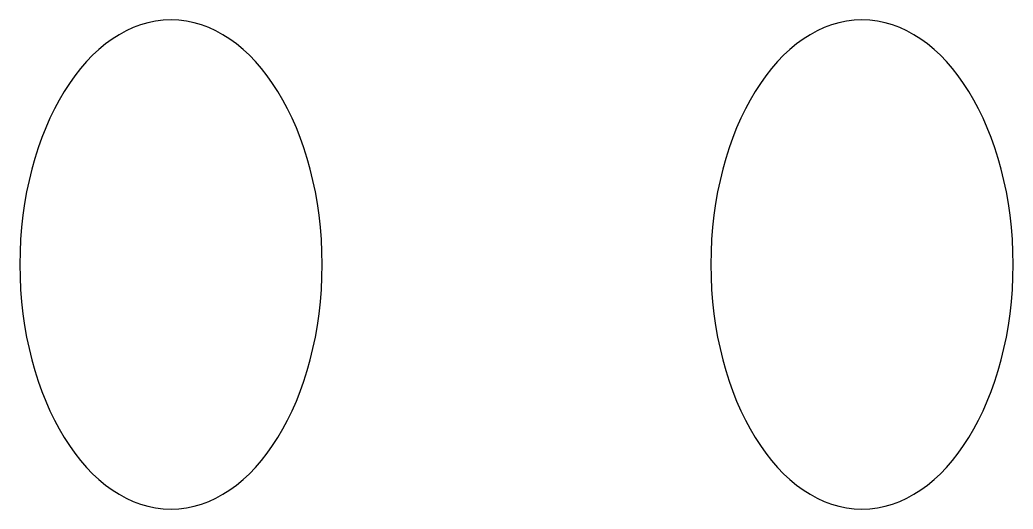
# Model space of a CAD drawing. Header units: centimetres. Extents: x -2.81 to 2.81, y -1.39 to 1.39.
import ezdxf

# ---------------------------------------------------------------- set-up
doc = ezdxf.new("R2010")
doc.units = ezdxf.units.CM
doc.header["$MEASUREMENT"] = 0
doc.layers.add('Camada 1', color=7, linetype='Continuous')

msp = doc.modelspace()

# ---------------------------------------------------------------- linework, layer by layer
at = {"layer": 'Camada 1'}
for points in [[(-2.81451, 0.00001), (-2.81451, 0.76601), (-2.43115, 1.38693), (-1.95792, 1.38693), (-1.95792, 1.38693), (-1.48469, 1.38693), (-1.10133, 0.76601), (-1.10133, 0.00001), (-1.10133, 0.00001), (-1.10133, -0.76599), (-1.48468, -1.38694), (-1.95792, -1.38694), (-1.95792, -1.38694), (-2.43116, -1.38694), (-2.81451, -0.76601), (-2.81451, 0.00001)], [(1.10133, 0.00001), (1.10133, 0.76601), (1.48468, 1.38693), (1.95792, 1.38693), (1.95792, 1.38693), (2.43116, 1.38693), (2.81451, 0.76601), (2.81451, 0.00001), (2.81451, 0.00001), (2.81451, -0.76599), (2.43116, -1.38694), (1.95792, -1.38694), (1.95792, -1.38694), (1.48468, -1.38694), (1.10133, -0.76601), (1.10133, 0.00001)]]:
    msp.add_open_spline(points, degree=3, knots=[0, 0, 0, 0, 0.2, 0.2, 0.2, 0.2, 0.4, 0.4, 0.4, 0.4, 0.6, 0.6, 0.6, 0.6, 1, 1, 1, 1], dxfattribs=at)

doc.saveas('drawing.dxf')
